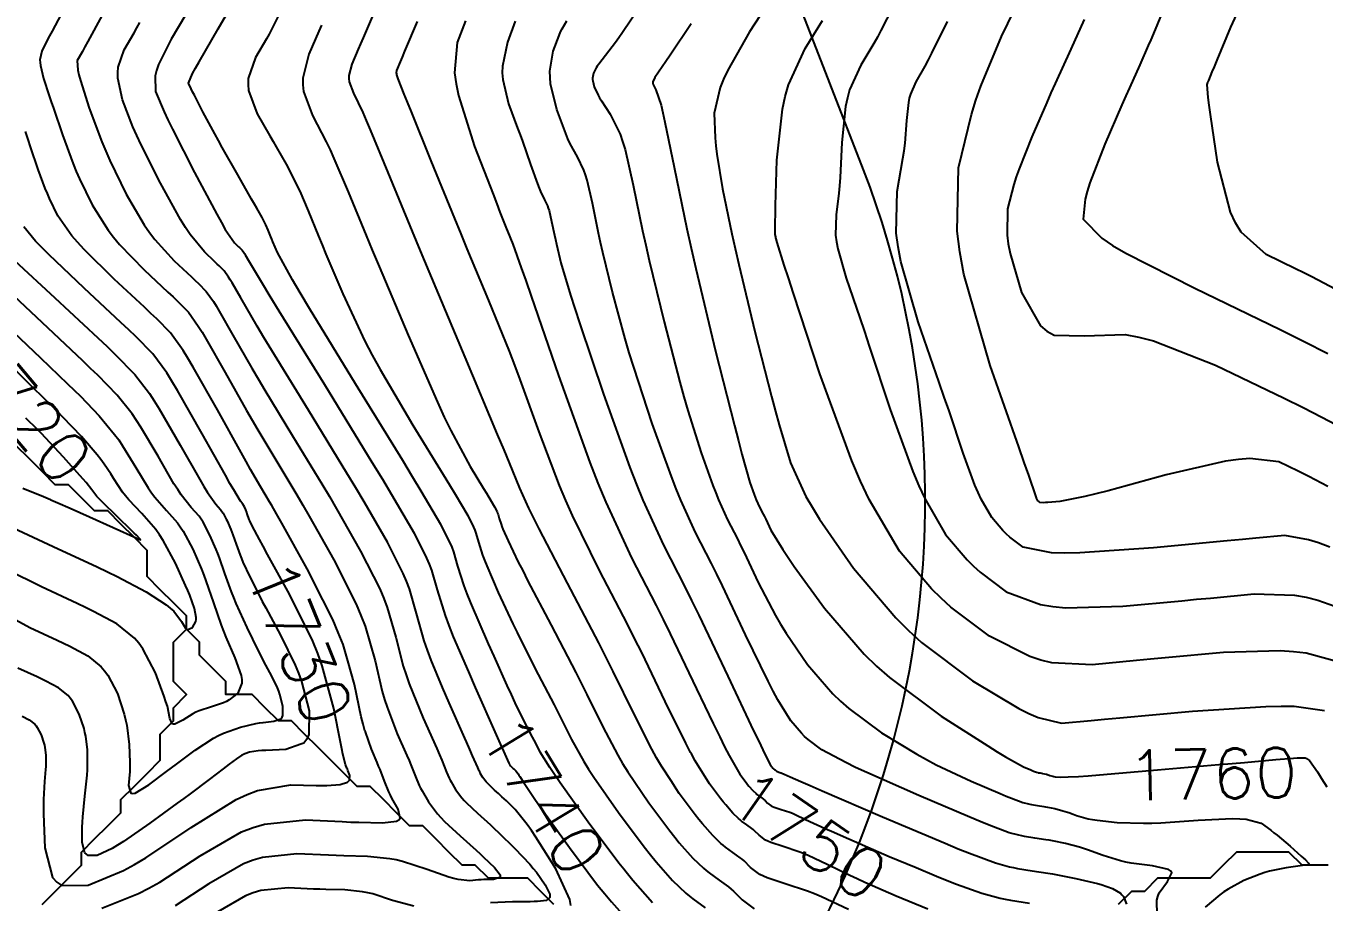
# Model space of a CAD drawing. Header units: metres. Extents: x 837117 to 838479, y 1189012 to 1191015.
# Drawn here: x 838082.7 to 838181.6, y 1190029.3 to 1190096.1 of the extents above; entities that cross this region are included whole.
import ezdxf

# ---------------------------------------------------------------- set-up
doc = ezdxf.new("R2010")
doc.units = ezdxf.units.M
doc.header["$LTSCALE"] = 0.3
for name, color, linetype in [('COTAS 10', 1, 'Continuous'), ('COTAS INT', 252, 'Continuous'), ('DRENAJE', 5, 'Continuous'), ('VIA2', 121, 'Continuous')]:
    doc.layers.add(name, color=color, linetype=linetype)
doc.styles.get("Standard").update_dxf_attribs({"font": 'simplex.shx'})

msp = doc.modelspace()

# ---------------------------------------------------------------- linework, layer by layer
at = {"layer": 'COTAS 10'}
for points in [[(838181.844, 1190060.997), (838180.394, 1190061.761), (838179.991, 1190061.966), (838179.587, 1190062.168), (838178.12, 1190062.877), (838175.911, 1190063.144), (838175.038, 1190063.069), (838174.052, 1190062.928), (838169.549, 1190061.88), (838165.115, 1190060.675), (838164.173, 1190060.436), (838163.354, 1190060.237), (838161.429, 1190059.863), (838160.516, 1190059.784), (838160.336, 1190059.773), (838160.188, 1190059.766), (838159.917, 1190059.779), (838159.855, 1190059.826), (838159.823, 1190059.856), (838159.772, 1190059.917), (838159.722, 1190060.002), (838159.707, 1190060.033), (838159.693, 1190060.067), (838159.639, 1190060.216), (838159.068, 1190061.853), (838158.728, 1190062.824), (838158.31, 1190064.021), (838156.14, 1190070.216), (838154.137, 1190077.189), (838153.824, 1190078.877), (838153.614, 1190080.458), (838153.727, 1190085.29), (838154.711, 1190089.344), (838155.051, 1190090.435), (838155.42, 1190091.512), (838156.996, 1190095.29), (838158.474, 1190098.337)], [(838094.852, 1190096.974), (838093.743, 1190095.077), (838092.79, 1190093.157), (838092.636, 1190092.708), (838092.531, 1190092.294), (838092.548, 1190091.095), (838093.206, 1190089.561), (838093.504, 1190088.936), (838093.852, 1190088.224), (838095.529, 1190084.93), (838097.214, 1190081.758), (838097.567, 1190081.124), (838097.871, 1190080.595), (838098.559, 1190079.566), (838098.872, 1190079.273), (838098.94, 1190079.209), (838098.999, 1190079.152), (838099.143, 1190079.006), (838099.272, 1190078.824), (838099.322, 1190078.744), (838099.378, 1190078.651), (838099.629, 1190078.209), (838100.693, 1190076.441), (838101.261, 1190075.513), (838101.947, 1190074.394), (838105.413, 1190068.768), (838109.042, 1190062.852), (838109.831, 1190061.55), (838110.526, 1190060.393), (838112.255, 1190057.431), (838113.205, 1190055.547), (838113.409, 1190055.071), (838113.587, 1190054.615), (838114.013, 1190053.132), (838114.611, 1190051.166), (838114.898, 1190050.406), (838115.236, 1190049.553), (838116.384, 1190046.88), (838116.894, 1190045.691), (838118.505, 1190042.085), (838118.814, 1190041.393), (838119.063, 1190040.834), (838119.467, 1190039.923), (838119.487, 1190039.876), (838119.494, 1190039.861), (838119.502, 1190039.847), (838119.535, 1190039.789), (838119.584, 1190039.724), (838119.601, 1190039.705), (838119.621, 1190039.685), (838119.704, 1190039.607), (838119.805, 1190039.515), (838119.836, 1190039.487), (838119.868, 1190039.456), (838119.992, 1190039.335), (838120.17, 1190039.109), (838120.235, 1190039.013), (838120.308, 1190038.903), (838120.632, 1190038.383), (838121.385, 1190037.26), (838121.73, 1190036.77), (838122.133, 1190036.201), (838124.079, 1190033.498), (838126.233, 1190030.633), (838126.768, 1190029.962), (838127.275, 1190029.344), (838128.881, 1190027.553)], [(838151.39, 1190028.785), (838148.97, 1190029.782), (838146.583, 1190030.831), (838145.997, 1190031.098), (838145.443, 1190031.354), (838143.71, 1190032.195), (838142.271, 1190032.876), (838141.902, 1190033.031), (838141.546, 1190033.172), (838140.364, 1190033.563), (838139.414, 1190033.874), (838139.204, 1190033.966), (838139.016, 1190034.06), (838138.529, 1190034.418), (838138.181, 1190034.767), (838138.081, 1190034.856), (838137.979, 1190034.94), (838137.598, 1190035.216), (838137.196, 1190035.507), (838137.081, 1190035.601), (838136.964, 1190035.702), (838136.528, 1190036.114), (838135.985, 1190036.73), (838135.8, 1190036.959), (838135.601, 1190037.214), (838134.757, 1190038.345), (838133.668, 1190040.094), (838133.373, 1190040.631), (838133.314, 1190040.738), (838132.937, 1190041.452), (838131.387, 1190044.609), (838129.585, 1190048.339), (838129.05, 1190049.414), (838128.499, 1190050.507), (838126.378, 1190054.609), (838124.318, 1190058.796), (838123.805, 1190059.943), (838123.318, 1190061.084), (838121.769, 1190065.161), (838120.341, 1190069.154), (838119.93, 1190070.242), (838119.513, 1190071.322), (838117.953, 1190075.161), (838116.303, 1190079.101), (838115.83, 1190080.244), (838115.349, 1190081.411), (838113.555, 1190085.816), (838112.049, 1190089.546), (838111.75, 1190090.287), (838111.502, 1190090.902), (838111.035, 1190092.071), (838110.938, 1190092.376), (838110.924, 1190092.446), (838110.916, 1190092.51), (838110.931, 1190092.691), (838111.203, 1190093.351), (838111.357, 1190093.718), (838111.544, 1190094.163), (838112.502, 1190096.436)], [(838133.353, 1190096.266), (838131.755, 1190093.857), (838131.429, 1190093.373), (838131.154, 1190092.967), (838130.581, 1190092.16), (838130.445, 1190091.839), (838130.445, 1190091.74), (838130.462, 1190091.636), (838130.66, 1190091.223), (838131.06, 1190090.05), (838131.204, 1190089.467), (838131.362, 1190088.772), (838132.054, 1190085.329), (838133.018, 1190080.641), (838133.347, 1190079.16), (838133.704, 1190077.601), (838135.217, 1190071.312), (838136.646, 1190065.638), (838136.949, 1190064.467), (838137.212, 1190063.47), (838137.826, 1190061.312), (838138.155, 1190060.399), (838138.238, 1190060.187), (838138.317, 1190059.992), (838138.573, 1190059.435), (838138.847, 1190058.896), (838138.937, 1190058.712), (838139.034, 1190058.513), (838139.435, 1190057.671), (838140.328, 1190056.189), (838140.734, 1190055.587), (838141.21, 1190054.903), (838143.502, 1190051.738), (838146.537, 1190048.22), (838147.48, 1190047.312), (838148.468, 1190046.434), (838152.409, 1190043.502), (838155.944, 1190041.24), (838156.676, 1190040.784), (838157.3, 1190040.402), (838158.665, 1190039.634), (838159.221, 1190039.398), (838159.337, 1190039.35), (838159.435, 1190039.31), (838159.651, 1190039.228), (838159.759, 1190039.199), (838159.79, 1190039.193), (838159.82, 1190039.187), (838159.933, 1190039.169), (838160.054, 1190039.151), (838160.089, 1190039.145), (838160.126, 1190039.138), (838160.268, 1190039.11), (838160.421, 1190039.07), (838160.465, 1190039.057), (838160.51, 1190039.042), (838160.68, 1190038.98), (838160.905, 1190038.917), (838160.985, 1190038.902), (838161.073, 1190038.888), (838161.456, 1190038.845), (838162.061, 1190038.873), (838162.86, 1190038.909), (838163.591, 1190038.961), (838164.471, 1190039.029), (838168.887, 1190039.4), (838173.544, 1190039.807), (838174.575, 1190039.898), (838175.494, 1190039.979), (838177.882, 1190040.191), (838179.236, 1190040.303), (838179.504, 1190040.32), (838179.724, 1190040.332), (838180.132, 1190040.324), (838180.245, 1190040.266), (838180.279, 1190040.246), (838180.315, 1190040.224), (838180.457, 1190040.132), (838181.057, 1190039.256), (838181.38, 1190038.74), (838181.773, 1190038.106)], [(838082.392, 1190043.508), (838082.936, 1190043.217), (838083.349, 1190042.884), (838083.45, 1190042.766), (838083.544, 1190042.636), (838083.835, 1190042.076), (838084.043, 1190041.453), (838084.086, 1190041.285), (838084.122, 1190041.118), (838084.196, 1190040.529), (838084.199, 1190039.87), (838084.189, 1190039.66), (838084.174, 1190039.437), (838084.084, 1190038.529), (838084.016, 1190037.15), (838084.016, 1190036.63), (838084.023, 1190036.049), (838084.114, 1190033.454), (838084.707, 1190031.202), (838085.031, 1190030.837), (838085.425, 1190030.585), (838087.422, 1190030.61), (838090.116, 1190031.745), (838090.948, 1190032.192), (838091.818, 1190032.697), (838095.274, 1190035.002), (838098.688, 1190037.136), (838099.531, 1190037.533), (838100.331, 1190037.846), (838102.852, 1190038.278), (838104.788, 1190038.208), (838105.22, 1190038.205), (838105.605, 1190038.21), (838106.62, 1190038.286), (838107.168, 1190038.467), (838107.259, 1190038.538), (838107.325, 1190038.618), (838107.343, 1190038.983), (838107.202, 1190039.367), (838107.166, 1190039.459), (838107.132, 1190039.545), (838107.023, 1190039.806), (838106.827, 1190040.598), (838106.738, 1190041.019), (838106.634, 1190041.528), (838106.135, 1190044.094), (838105.255, 1190047.337), (838104.911, 1190048.272), (838104.524, 1190049.223), (838102.764, 1190052.792), (838101.083, 1190055.826), (838100.746, 1190056.441), (838100.464, 1190056.957), (838099.907, 1190058.003), (838099.734, 1190058.38), (838099.694, 1190058.474), (838099.658, 1190058.563), (838099.556, 1190058.846), (838099.472, 1190059.092), (838099.462, 1190059.122), (838099.448, 1190059.157), (838099.422, 1190059.222), (838099.324, 1190059.447), (838099.217, 1190059.646), (838099.186, 1190059.694), (838099.154, 1190059.74), (838099.032, 1190059.879), (838098.508, 1190060.74), (838098.223, 1190061.24), (838097.877, 1190061.854), (838096.119, 1190065.016), (838094.23, 1190068.326), (838093.8, 1190069.033), (838093.411, 1190069.649), (838092.344, 1190071.118), (838091.055, 1190072.418), (838090.526, 1190072.928), (838089.923, 1190073.503), (838087.123, 1190076.119), (838084.416, 1190078.686), (838083.872, 1190079.229), (838083.417, 1190079.7), (838082.512, 1190080.798)], [(838082.457, 1190060.877), (838084.02, 1190060.229), (838084.549, 1190060.002), (838084.591, 1190059.984), (838085.12, 1190059.754), (838086.048, 1190059.343), (838087.531, 1190058.685), (838091.126, 1190057.071), (838091.242, 1190057.018), (838091.269, 1190057.005), (838091.293, 1190056.994), (838091.361, 1190056.958), (838091.398, 1190056.944), (838091.403, 1190056.947), (838091.405, 1190056.951), (838091.395, 1190056.99), (838091.108, 1190057.287), (838090.937, 1190057.455), (838090.726, 1190057.659), (838089.631, 1190058.707), (838088.509, 1190059.803), (838088.28, 1190060.037), (838088.088, 1190060.242), (838087.69, 1190060.735), (838087.26, 1190061.3), (838087.048, 1190061.55), (838086.795, 1190061.841), (838085.545, 1190063.23), (838084.181, 1190064.695), (838083.858, 1190065.034), (838083.557, 1190065.343), (838082.665, 1190066.217)]]:
    msp.add_lwpolyline(points, dxfattribs=at)
at = {"layer": 'COTAS INT'}
for points in [[(838182.897, 1190075.773), (838180.638, 1190076.964), (838180.016, 1190077.281), (838179.395, 1190077.592), (838177.166, 1190078.67), (838175.246, 1190080.384), (838174.82, 1190081.097), (838174.439, 1190081.913), (838173.447, 1190085.718), (838172.904, 1190089.35), (838172.806, 1190090.058), (838172.731, 1190090.635), (838172.651, 1190091.642), (838172.713, 1190091.785), (838172.727, 1190091.817), (838172.74, 1190091.847), (838172.777, 1190091.93), (838173.054, 1190092.593), (838173.217, 1190092.989), (838173.419, 1190093.477), (838174.464, 1190096.005), (838175.801, 1190098.948)], [(838130.411, 1190029.265), (838128.91, 1190030.968), (838128.4, 1190031.601), (838128.217, 1190031.836), (838127.849, 1190032.305), (838125.518, 1190035.428), (838123.374, 1190038.422), (838122.942, 1190039.044), (838122.579, 1190039.576), (838121.848, 1190040.748), (838121.512, 1190041.437), (838121.397, 1190041.664), (838121.273, 1190041.907), (838120.748, 1190042.916), (838119.957, 1190044.525), (838119.666, 1190045.147), (838119.343, 1190045.845), (838118.339, 1190048.065), (838117.915, 1190049), (838116.565, 1190052.133), (838116.291, 1190052.817), (838116.061, 1190053.421), (838115.588, 1190054.939), (838115.274, 1190056.032), (838115.143, 1190056.368), (838114.993, 1190056.719), (838114.293, 1190058.107), (838112.794, 1190060.654), (838112.141, 1190061.735), (838111.384, 1190062.979), (838107.788, 1190068.833), (838104.277, 1190074.575), (838103.574, 1190075.749), (838102.988, 1190076.743), (838101.841, 1190078.833), (838101.496, 1190079.651), (838101.416, 1190079.843), (838101.342, 1190080.021), (838101.128, 1190080.54), (838100.955, 1190080.945), (838100.906, 1190081.05), (838100.856, 1190081.152), (838100.674, 1190081.499), (838100.277, 1190082.196), (838100.091, 1190082.519), (838099.874, 1190082.899), (838098.816, 1190084.742), (838097.637, 1190086.823), (838097.343, 1190087.353), (838097.063, 1190087.863), (838096.168, 1190089.539), (838095.512, 1190090.815), (838095.381, 1190091.073), (838095.274, 1190091.29), (838095.07, 1190091.727), (838095.38, 1190092.467), (838095.595, 1190092.874), (838095.867, 1190093.369), (838097.317, 1190095.885), (838098.785, 1190098.383)], [(838139.467, 1190098.232), (838137.803, 1190095.633), (838136.139, 1190092.734), (838135.817, 1190092.04), (838135.555, 1190091.393), (838135.11, 1190089.447), (838135.174, 1190087.565), (838135.233, 1190086.958), (838135.309, 1190086.314), (838135.735, 1190083.677), (838136.445, 1190080.259), (838136.701, 1190079.123), (838136.983, 1190077.904), (838138.214, 1190072.814), (838139.481, 1190067.856), (838139.785, 1190066.72), (838140.069, 1190065.688), (838140.926, 1190062.814), (838142.101, 1190060.242), (838142.586, 1190059.4), (838143.139, 1190058.501), (838145.711, 1190054.785), (838148.941, 1190050.983), (838149.909, 1190050.029), (838150.909, 1190049.119), (838154.785, 1190046.191), (838158.308, 1190044.086), (838159.085, 1190043.694), (838159.776, 1190043.385), (838161.556, 1190042.961), (838163.83, 1190043.173), (838164.833, 1190043.265), (838165.999, 1190043.371), (838171.556, 1190043.875), (838177.119, 1190044.245), (838178.289, 1190044.267), (838179.297, 1190044.255), (838181.599, 1190043.919)], [(838085.604, 1190097.431), (838084.67, 1190095.708), (838084.47, 1190095.332), (838084.296, 1190095.001), (838083.881, 1190094.172), (838083.752, 1190093.523), (838083.758, 1190093.304), (838083.782, 1190093.069), (838084.02, 1190092.081), (838084.458, 1190090.756), (838084.608, 1190090.308), (838084.771, 1190089.826), (838085.461, 1190087.791), (838086.277, 1190085.595), (838086.518, 1190085.011), (838086.767, 1190084.437), (838087.719, 1190082.451), (838088.935, 1190080.523), (838089.35, 1190079.987), (838089.798, 1190079.449), (838091.697, 1190077.498), (838093.503, 1190075.811), (838093.892, 1190075.44), (838094.233, 1190075.112), (838095.064, 1190074.273), (838095.807, 1190073.225), (838096.094, 1190072.764), (838096.414, 1190072.229), (838097.862, 1190069.679), (838099.483, 1190066.795), (838099.914, 1190066.049), (838100.336, 1190065.326), (838101.792, 1190062.903), (838103.313, 1190060.37), (838103.776, 1190059.576), (838104.256, 1190058.743), (838106.141, 1190055.402), (838107.841, 1190052.032), (838108.205, 1190051.18), (838108.523, 1190050.364), (838109.286, 1190047.709), (838109.825, 1190045.383), (838110.002, 1190044.774), (838110.191, 1190044.18), (838110.972, 1190042.16), (838111.707, 1190040.49), (838111.867, 1190040.117), (838112.007, 1190039.783), (838112.358, 1190038.898), (838112.646, 1190038.218), (838112.748, 1190038.014), (838112.859, 1190037.802), (838113.338, 1190036.979), (838114.038, 1190036.049), (838114.288, 1190035.77), (838114.562, 1190035.483), (838115.755, 1190034.368), (838116.979, 1190033.285), (838117.274, 1190033.017), (838117.549, 1190032.764), (838118.381, 1190031.967), (838118.797, 1190031.399), (838118.81, 1190031.29), (838118.779, 1190031.202), (838118.297, 1190031.061), (838117.553, 1190031.043), (838117.355, 1190031.032), (838117.162, 1190031.02), (838116.499, 1190030.956), (838115.611, 1190031.04), (838115.276, 1190031.121), (838114.903, 1190031.226), (838113.237, 1190031.814), (838111.378, 1190032.422), (838110.883, 1190032.54), (838110.397, 1190032.636), (838108.713, 1190032.803), (838106.895, 1190032.849), (838106.325, 1190032.87), (838105.725, 1190032.894), (838103.317, 1190033.007), (838100.71, 1190032.741), (838099.984, 1190032.525), (838099.257, 1190032.247), (838096.62, 1190030.731), (838094.053, 1190029.053)], [(838088.496, 1190096.906), (838087.397, 1190094.903), (838087.174, 1190094.497), (838086.985, 1190094.155), (838086.594, 1190093.459), (838086.635, 1190092.734), (838086.718, 1190092.375), (838086.832, 1190091.947), (838087.504, 1190089.83), (838088.468, 1190087.264), (838088.767, 1190086.554), (838089.079, 1190085.843), (838090.323, 1190083.277), (838091.695, 1190080.935), (838092.089, 1190080.366), (838092.489, 1190079.831), (838093.985, 1190078.187), (838095.293, 1190076.965), (838095.575, 1190076.696), (838095.822, 1190076.458), (838096.424, 1190075.851), (838096.962, 1190075.091), (838097.17, 1190074.757), (838097.402, 1190074.37), (838098.451, 1190072.522), (838099.887, 1190070.01), (838100.363, 1190069.203), (838100.873, 1190068.348), (838102.999, 1190064.858), (838105.223, 1190061.197), (838105.794, 1190060.234), (838106.346, 1190059.293), (838108.179, 1190056.078), (838109.629, 1190053.204), (838109.94, 1190052.477), (838110.211, 1190051.781), (838110.862, 1190049.517), (838111.421, 1190047.311), (838111.634, 1190046.652), (838111.873, 1190045.971), (838112.946, 1190043.337), (838113.973, 1190041.022), (838114.182, 1190040.543), (838114.359, 1190040.133), (838114.728, 1190039.239), (838114.926, 1190038.771), (838114.997, 1190038.63), (838115.073, 1190038.484), (838115.404, 1190037.915), (838115.887, 1190037.274), (838116.059, 1190037.082), (838116.248, 1190036.883), (838117.071, 1190036.114), (838118.075, 1190035.208), (838118.378, 1190034.924), (838118.692, 1190034.625), (838119.918, 1190033.423), (838121.064, 1190032.209), (838121.328, 1190031.903), (838121.569, 1190031.609), (838122.245, 1190030.654), (838122.577, 1190029.939), (838122.601, 1190029.796), (838122.596, 1190029.677), (838122.33, 1190029.446), (838121.655, 1190029.384), (838121.391, 1190029.372), (838121.093, 1190029.361), (838119.739, 1190029.34), (838118.079, 1190029.285)], [(838101.939, 1190096.93), (838101.392, 1190095.822), (838101.207, 1190095.478), (838101.007, 1190095.118), (838100.166, 1190093.683), (838099.616, 1190092.091), (838099.601, 1190091.631), (838099.645, 1190091.164), (838100.296, 1190089.409), (838101.265, 1190087.718), (838101.509, 1190087.291), (838101.742, 1190086.881), (838102.496, 1190085.551), (838103.17, 1190084.267), (838103.353, 1190083.888), (838103.535, 1190083.497), (838104.178, 1190082), (838104.968, 1190080.078), (838105.241, 1190079.42), (838105.539, 1190078.707), (838106.815, 1190075.678), (838108.504, 1190072.086), (838109.063, 1190071.017), (838109.661, 1190069.917), (838112.149, 1190065.678), (838114.461, 1190061.915), (838114.948, 1190061.115), (838115.368, 1190060.42), (838116.331, 1190058.783), (838116.782, 1190057.891), (838116.878, 1190057.665), (838116.962, 1190057.449), (838117.164, 1190056.747), (838117.468, 1190055.771), (838117.616, 1190055.382), (838117.792, 1190054.943), (838118.66, 1190052.929), (838119.767, 1190050.541), (838120.093, 1190049.867), (838120.429, 1190049.186), (838121.713, 1190046.678), (838122.916, 1190044.368), (838123.2, 1190043.811), (838123.462, 1190043.291), (838124.233, 1190041.713), (838125.168, 1190040.045), (838125.535, 1190039.468), (838125.948, 1190038.84), (838127.828, 1190036.157), (838129.787, 1190033.532), (838130.25, 1190032.941), (838130.679, 1190032.409), (838131.94, 1190030.977), (838132.952, 1190030.021), (838133.223, 1190029.788), (838133.491, 1190029.569), (838134.424, 1190028.894)], [(838145.345, 1190028.757), (838143.272, 1190029.737), (838142.74, 1190029.961), (838142.227, 1190030.164), (838140.524, 1190030.727), (838139.156, 1190031.176), (838138.853, 1190031.308), (838138.583, 1190031.443), (838137.881, 1190031.959), (838137.38, 1190032.462), (838137.235, 1190032.59), (838137.089, 1190032.712), (838136.54, 1190033.109), (838135.961, 1190033.528), (838135.795, 1190033.663), (838135.627, 1190033.808), (838134.999, 1190034.402), (838134.216, 1190035.29), (838133.95, 1190035.62), (838133.663, 1190035.987), (838132.447, 1190037.616), (838132.221, 1190037.962), (838131.879, 1190038.483), (838131.094, 1190039.676), (838130.721, 1190040.315), (838130.347, 1190040.983), (838129.002, 1190043.644), (838127.409, 1190046.913), (838126.879, 1190047.966), (838126.311, 1190049.082), (838123.939, 1190053.644), (838121.784, 1190057.779), (838121.353, 1190058.626), (838120.994, 1190059.344), (838120.295, 1190060.86), (838119.516, 1190062.803), (838119.107, 1190063.79), (838118.614, 1190064.972), (838116.133, 1190070.86), (838113.392, 1190077.371), (838112.735, 1190078.945), (838112.123, 1190080.42), (838110.278, 1190084.919), (838108.928, 1190088.19), (838108.628, 1190088.89), (838108.36, 1190089.501), (838107.656, 1190090.963), (838107.334, 1190091.84), (838107.306, 1190092.083), (838107.305, 1190092.324), (838107.522, 1190093.193), (838108.022, 1190094.327), (838108.198, 1190094.735), (838108.391, 1190095.185), (838109.226, 1190097.15)], [(838129.337, 1190097.389), (838128.133, 1190095.601), (838127.85, 1190095.196), (838127.589, 1190094.831), (838126.831, 1190093.84), (838126.315, 1190093.185), (838126.207, 1190093.032), (838126.114, 1190092.891), (838125.904, 1190092.484), (838125.847, 1190092.126), (838125.85, 1190092.015), (838125.861, 1190091.9), (838125.973, 1190091.444), (838126.26, 1190090.829), (838126.383, 1190090.613), (838126.524, 1190090.378), (838127.191, 1190089.365), (838127.94, 1190087.841), (838128.133, 1190087.284), (838128.32, 1190086.668), (838128.944, 1190083.954), (838129.658, 1190080.475), (838129.903, 1190079.377), (838130.167, 1190078.22), (838131.29, 1190073.554), (838132.486, 1190068.949), (838132.796, 1190067.831), (838133.098, 1190066.78), (838134.11, 1190063.554), (838135.001, 1190061.081), (838135.225, 1190060.506), (838135.44, 1190059.979), (838136.134, 1190058.47), (838136.876, 1190057.008), (838137.121, 1190056.51), (838137.383, 1190055.971), (838138.47, 1190053.689), (838139.774, 1190051.181), (838140.172, 1190050.5), (838140.587, 1190049.826), (838142.219, 1190047.438), (838144.142, 1190045.209), (838144.74, 1190044.634), (838145.366, 1190044.077), (838147.864, 1190042.219), (838150.541, 1190040.598), (838151.28, 1190040.191), (838152.019, 1190039.801), (838154.679, 1190038.543), (838156.898, 1190037.601), (838157.357, 1190037.41), (838157.75, 1190037.25), (838158.61, 1190036.924), (838159.04, 1190036.81), (838159.161, 1190036.783), (838159.283, 1190036.758), (838159.732, 1190036.687), (838160.214, 1190036.616), (838160.357, 1190036.592), (838160.503, 1190036.565), (838161.066, 1190036.452), (838161.677, 1190036.296), (838161.853, 1190036.242), (838162.033, 1190036.184), (838162.115, 1190036.154), (838162.452, 1190036.031), (838162.708, 1190035.936), (838163.606, 1190035.685), (838163.926, 1190035.625), (838164.277, 1190035.569), (838165.804, 1190035.399), (838167.8, 1190035.336), (838168.447, 1190035.348), (838169.136, 1190035.372), (838171.966, 1190035.561), (838174.589, 1190035.692), (838175.146, 1190035.678), (838175.631, 1190035.644), (838176.774, 1190035.34), (838177.516, 1190034.802), (838177.749, 1190034.62), (838177.993, 1190034.423), (838178.974, 1190033.59), (838179.833, 1190032.828), (838180.001, 1190032.675), (838180.139, 1190032.547), (838180.384, 1190032.296), (838180.414, 1190032.225), (838180.415, 1190032.211), (838180.414, 1190032.199), (838180.387, 1190032.177), (838180.098, 1190032.136), (838179.932, 1190032.113), (838178.684, 1190031.936), (838177.407, 1190031.678), (838177.057, 1190031.58), (838176.709, 1190031.47), (838175.465, 1190030.976), (838174.262, 1190030.318), (838173.941, 1190030.105), (838173.624, 1190029.879), (838172.52, 1190028.949)], [(838148.746, 1190097.576), (838147.813, 1190095.736), (838147.547, 1190095.247), (838147.277, 1190094.767), (838146.272, 1190093.106), (838145.426, 1190091.229), (838145.256, 1190090.612), (838145.114, 1190089.953), (838144.836, 1190087.221), (838144.709, 1190084.544), (838144.662, 1190083.92), (838144.612, 1190083.345), (838144.389, 1190081.691), (838144.353, 1190080.146), (838144.42, 1190079.641), (838144.52, 1190079.101), (838145.161, 1190076.872), (838146.198, 1190073.848), (838146.548, 1190072.808), (838146.926, 1190071.68), (838148.519, 1190066.872), (838150.244, 1190062.138), (838150.706, 1190061.056), (838151.16, 1190060.073), (838152.741, 1190057.351), (838154.382, 1190055.419), (838154.874, 1190054.935), (838155.382, 1190054.472), (838157.351, 1190052.985), (838159.975, 1190051.996), (838160.896, 1190051.848), (838161.901, 1190051.754), (838166.234, 1190051.868), (838170.738, 1190052.298), (838171.851, 1190052.403), (838172.906, 1190052.502), (838176.234, 1190052.808), (838179.301, 1190052.71), (838180.192, 1190052.554), (838181.101, 1190052.341), (838184.534, 1190051.109)], [(838169.371, 1190097.412), (838168.578, 1190095.521), (838168.374, 1190095.046), (838168.177, 1190094.592), (838167.521, 1190093.125), (838166.743, 1190091.389), (838166.469, 1190090.765), (838166.169, 1190090.079), (838164.875, 1190087.083), (838163.732, 1190084.137), (838163.529, 1190083.483), (838163.374, 1190082.898), (838163.221, 1190081.37), (838164.625, 1190079.911), (838165.451, 1190079.371), (838166.467, 1190078.771), (838171.717, 1190076.113), (838178.232, 1190072.962), (838180.046, 1190072.052), (838181.865, 1190071.126)], [(838124.199, 1190029.068), (838124.149, 1190029.37), (838124.121, 1190029.532), (838123.042, 1190031.855), (838121.532, 1190034.27), (838121.183, 1190034.792), (838120.863, 1190035.251), (838119.955, 1190036.379), (838119.28, 1190037.041), (838119.107, 1190037.205), (838118.94, 1190037.362), (838118.678, 1190037.599), (838118.387, 1190037.861), (838117.934, 1190038.284), (838117.83, 1190038.393), (838117.735, 1190038.499), (838117.47, 1190038.852), (838117.287, 1190039.165), (838117.245, 1190039.246), (838117.207, 1190039.323), (838117.097, 1190039.581), (838116.711, 1190040.484), (838116.498, 1190040.968), (838116.239, 1190041.553), (838116.124, 1190041.812), (838114.92, 1190044.514), (838114.425, 1190045.693), (838113.554, 1190047.762), (838113.266, 1190048.529), (838113.016, 1190049.239), (838112.437, 1190051.324), (838111.899, 1190053.198), (838111.674, 1190053.774), (838111.417, 1190054.376), (838110.217, 1190056.755), (838108.436, 1190059.843), (838107.812, 1190060.892), (838107.132, 1190062.025), (838104.206, 1190066.813), (838101.41, 1190071.371), (838100.812, 1190072.358), (838100.29, 1190073.226), (838099.04, 1190075.366), (838098.39, 1190076.51), (838098.246, 1190076.751), (838098.117, 1190076.958), (838097.783, 1190077.429), (838097.41, 1190077.805), (838097.257, 1190077.953), (838097.083, 1190078.119), (838096.272, 1190078.876), (838095.18, 1190080.213), (838094.828, 1190080.745), (838094.454, 1190081.347), (838092.926, 1190084.103), (838091.466, 1190087.034), (838091.135, 1190087.745), (838090.837, 1190088.413), (838090.026, 1190090.462), (838089.681, 1190092.12), (838089.677, 1190092.541), (838089.712, 1190092.946), (838090.169, 1190094.268), (838090.918, 1190095.565), (838091.139, 1190095.953), (838091.364, 1190096.354)], [(838105.206, 1190096.144), (838105.004, 1190095.685), (838104.224, 1190093.94), (838103.769, 1190092.121), (838103.771, 1190091.615), (838103.829, 1190091.109), (838104.504, 1190089.272), (838105.553, 1190087.26), (838105.848, 1190086.642), (838106.144, 1190085.999), (838107.228, 1190083.46), (838108.593, 1190080.134), (838109.067, 1190078.996), (838109.583, 1190077.763), (838111.789, 1190072.524), (838114.021, 1190067.428), (838114.551, 1190066.285), (838115.044, 1190065.259), (838116.511, 1190062.524), (838117.538, 1190060.851), (838117.754, 1190060.496), (838117.941, 1190060.187), (838118.37, 1190059.459), (838118.57, 1190059.063), (838118.612, 1190058.962), (838118.65, 1190058.866), (838118.74, 1190058.554), (838118.875, 1190058.12), (838118.94, 1190057.948), (838119.019, 1190057.752), (838119.404, 1190056.857), (838120.19, 1190055.238), (838120.521, 1190054.587), (838120.9, 1190053.847), (838122.679, 1190050.441), (838124.559, 1190046.828), (838125.003, 1190045.958), (838125.413, 1190045.145), (838126.618, 1190042.679), (838127.758, 1190040.514), (838128.128, 1190039.891), (838128.521, 1190039.258), (838130.137, 1190036.886), (838131.725, 1190034.759), (838132.1, 1190034.28), (838132.447, 1190033.849), (838133.47, 1190032.689), (838134.289, 1190031.914), (838134.509, 1190031.726), (838134.726, 1190031.548), (838135.482, 1190031.001), (838136.199, 1190030.483), (838136.39, 1190030.323), (838136.578, 1190030.157), (838137.234, 1190029.5), (838138.15, 1190028.826)], [(838116.155, 1190096.495), (838115.535, 1190094.823), (838115.339, 1190092.511), (838115.448, 1190091.691), (838115.627, 1190090.794), (838116.86, 1190086.905), (838118.262, 1190083.271), (838118.547, 1190082.534), (838118.788, 1190081.914), (838119.284, 1190080.646), (838119.483, 1190080.157), (838119.537, 1190080.027), (838119.589, 1190079.9), (838119.773, 1190079.462), (838120.413, 1190077.673), (838120.754, 1190076.694), (838121.165, 1190075.504), (838123.242, 1190069.462), (838125.642, 1190062.824), (838126.257, 1190061.259), (838126.851, 1190059.813), (838128.817, 1190055.574), (838130.688, 1190051.932), (838131.221, 1190050.861), (838131.762, 1190049.764), (838133.772, 1190045.574), (838135.035, 1190042.947), (838135.527, 1190041.922), (838135.907, 1190041.162), (838136.241, 1190040.512), (838137.067, 1190039.074), (838137.539, 1190038.441), (838137.65, 1190038.299), (838137.754, 1190038.171), (838138.058, 1190037.826), (838138.302, 1190037.595), (838138.367, 1190037.539), (838138.431, 1190037.486), (838138.656, 1190037.324), (838138.869, 1190037.169), (838138.926, 1190037.122), (838138.982, 1190037.073), (838139.177, 1190036.877), (838139.45, 1190036.677), (838139.555, 1190036.624), (838139.672, 1190036.573), (838140.204, 1190036.398), (838140.865, 1190036.18), (838141.064, 1190036.101), (838141.271, 1190036.014), (838142.076, 1190035.633), (838143.571, 1190034.937), (838144.212, 1190034.651), (838144.953, 1190034.325), (838148.448, 1190032.81), (838150.482, 1190031.956), (838152.045, 1190031.299), (838152.85, 1190030.975), (838153.572, 1190030.692), (838155.488, 1190030.01), (838156.883, 1190029.64), (838157.276, 1190029.554), (838157.673, 1190029.474), (838159.131, 1190029.243)], [(838119.955, 1190096.457), (838119.375, 1190094.851), (838118.983, 1190093.023), (838118.97, 1190092.514), (838118.998, 1190092.003), (838119.445, 1190090.151), (838120.138, 1190088.311), (838120.321, 1190087.809), (838120.501, 1190087.31), (838121.121, 1190085.535), (838121.647, 1190084.055), (838121.768, 1190083.743), (838121.879, 1190083.473), (838122.189, 1190082.85), (838122.417, 1190082.386), (838122.475, 1190082.217), (838122.532, 1190082.029), (838122.722, 1190081.203), (838122.939, 1190080.145), (838123.014, 1190079.81), (838123.094, 1190079.458), (838123.436, 1190078.038), (838124.166, 1190075.57), (838124.49, 1190074.557), (838124.869, 1190073.402), (838126.678, 1190068.038), (838128.693, 1190062.445), (838129.2, 1190061.144), (838129.685, 1190059.952), (838131.256, 1190056.54), (838132.876, 1190053.357), (838133.393, 1190052.309), (838133.939, 1190051.189), (838136.156, 1190046.54), (838138.116, 1190042.391), (838138.5, 1190041.586), (838138.815, 1190040.93), (838139.282, 1190039.993), (838139.376, 1190039.803), (838139.477, 1190039.669), (838139.5, 1190039.638), (838139.522, 1190039.611), (838139.587, 1190039.538), (838139.639, 1190039.489), (838139.653, 1190039.477), (838139.667, 1190039.466), (838139.714, 1190039.431), (838139.76, 1190039.398), (838139.784, 1190039.378), (838139.825, 1190039.336), (838139.883, 1190039.293), (838139.905, 1190039.282), (838139.93, 1190039.271), (838140.043, 1190039.234), (838140.184, 1190039.188), (838140.226, 1190039.171), (838140.27, 1190039.153), (838140.441, 1190039.072), (838140.886, 1190038.877), (838141.699, 1190038.52), (838142.428, 1190038.204), (838143.322, 1190037.819), (838147.925, 1190035.838), (838152.7, 1190033.813), (838153.702, 1190033.399), (838154.566, 1190033.049), (838156.529, 1190032.315), (838157.602, 1190032.03), (838157.905, 1190031.963), (838158.21, 1190031.902), (838159.332, 1190031.724), (838160.535, 1190031.547), (838160.891, 1190031.486), (838161.257, 1190031.419), (838162.664, 1190031.137), (838163.987, 1190030.826), (838164.301, 1190030.743), (838164.592, 1190030.66), (838165.452, 1190030.371), (838166.048, 1190030.015), (838166.172, 1190029.89), (838166.278, 1190029.755), (838166.513, 1190029.173)], [(838168.844, 1190028.343), (838168.83, 1190029.471), (838168.899, 1190029.754), (838169, 1190030.025), (838169.628, 1190030.898), (838169.961, 1190031.562), (838169.876, 1190031.701), (838169.715, 1190031.82), (838168.492, 1190032.09), (838166.868, 1190032.3), (838166.453, 1190032.382), (838166.053, 1190032.474), (838164.736, 1190032.892), (838163.555, 1190033.325), (838163.241, 1190033.427), (838162.933, 1190033.521), (838161.865, 1190033.794), (838160.88, 1190033.992), (838160.624, 1190034.039), (838160.374, 1190034.081), (838159.532, 1190034.206), (838158.747, 1190034.33), (838158.533, 1190034.373), (838158.321, 1190034.42), (838157.569, 1190034.619), (838156.065, 1190035.189), (838155.378, 1190035.47), (838154.574, 1190035.804), (838150.694, 1190037.452), (838146.737, 1190039.2), (838145.885, 1190039.597), (838145.138, 1190039.956), (838143.318, 1190040.936), (838142.264, 1190041.72), (838142, 1190041.955), (838141.748, 1190042.198), (838140.936, 1190043.139), (838139.964, 1190044.749), (838139.61, 1190045.413), (838139.22, 1190046.173), (838137.505, 1190049.707), (838135.732, 1190053.429), (838135.305, 1190054.308), (838134.906, 1190055.12), (838133.695, 1190057.505), (838132.562, 1190059.965), (838132.212, 1190060.825), (838131.847, 1190061.763), (838130.394, 1190065.796), (838128.983, 1190070.091), (838128.643, 1190071.194), (838128.326, 1190072.259), (838127.363, 1190075.796), (838126.631, 1190078.839), (838126.458, 1190079.594), (838126.299, 1190080.31), (838125.833, 1190082.579), (838125.426, 1190084.348), (838125.304, 1190084.75), (838125.178, 1190085.114), (838124.69, 1190086.108), (838124.138, 1190087.114), (838123.971, 1190087.486), (838123.799, 1190087.898), (838123.129, 1190089.72), (838122.653, 1190091.671), (838122.603, 1190092.164), (838122.589, 1190092.636), (838122.835, 1190094.169), (838123.288, 1190095.375), (838123.405, 1190095.642), (838123.518, 1190095.879), (838123.893, 1190096.489)], [(838183.067, 1190047.514), (838180.199, 1190048.298), (838179.24, 1190048.411), (838178.21, 1190048.478), (838173.895, 1190048.342), (838169.452, 1190047.936), (838168.342, 1190047.834), (838167.284, 1190047.735), (838163.895, 1190047.415), (838160.839, 1190047.57), (838159.991, 1190047.771), (838159.142, 1190048.041), (838156.068, 1190049.588), (838153.145, 1190051.796), (838152.392, 1190052.482), (838151.662, 1190053.201), (838149.226, 1190056.068), (838146.91, 1190060.015), (838146.255, 1190061.415), (838145.594, 1190062.948), (838143.158, 1190069.593), (838141.154, 1190075.698), (838140.764, 1190076.89), (838140.447, 1190077.866), (838139.899, 1190079.593), (838139.829, 1190079.881), (838139.813, 1190079.95), (838139.799, 1190080.015), (838139.759, 1190080.208), (838139.761, 1190081.174), (838139.773, 1190081.725), (838139.79, 1190082.399), (838139.893, 1190085.858), (838140.305, 1190089.756), (838140.516, 1190090.707), (838140.77, 1190091.602), (838142.037, 1190094.37), (838143.372, 1190096.499)], [(838182.003, 1190056.385), (838181.144, 1190056.697), (838180.392, 1190056.942), (838178.573, 1190057.275), (838176.36, 1190057.068), (838175.36, 1190056.972), (838174.191, 1190056.861), (838168.573, 1190056.322), (838162.964, 1190055.938), (838161.802, 1190055.924), (838160.809, 1190055.951), (838158.634, 1190056.382), (838157.618, 1190057.149), (838157.356, 1190057.388), (838157.103, 1190057.637), (838156.257, 1190058.634), (838155.441, 1190060.038), (838155.207, 1190060.544), (838154.969, 1190061.102), (838154.079, 1190063.544), (838152.997, 1190066.766), (838152.638, 1190067.816), (838152.254, 1190068.935), (838150.651, 1190073.544), (838149.329, 1190078.145), (838149.122, 1190079.259), (838148.983, 1190080.302), (838149.058, 1190083.491), (838149.488, 1190085.983), (838149.575, 1190086.589), (838149.647, 1190087.157), (838149.788, 1190088.901), (838149.927, 1190090.266), (838149.998, 1190090.596), (838150.083, 1190090.904), (838150.506, 1190091.843), (838151.181, 1190093.035), (838151.425, 1190093.502), (838151.694, 1190094.03), (838152.871, 1190096.433)], [(838163.3, 1190096.59), (838162.265, 1190094.32), (838161.084, 1190091.717), (838160.761, 1190090.994), (838160.441, 1190090.271), (838159.301, 1190087.652), (838158.331, 1190085.212), (838158.118, 1190084.601), (838157.93, 1190084.019), (838157.45, 1190082.151), (838157.417, 1190080.148), (838157.511, 1190079.481), (838157.649, 1190078.764), (838158.519, 1190075.772), (838159.958, 1190073.251), (838160.455, 1190072.832), (838160.995, 1190072.535), (838163.301, 1190072.47), (838166.408, 1190072.572), (838167.452, 1190072.38), (838168.576, 1190072.092), (838173.301, 1190070.254), (838178.528, 1190067.729), (838179.968, 1190067.007), (838181.406, 1190066.276), (838186.572, 1190063.555)], [(838088.473, 1190028.871), (838091.249, 1190029.988), (838092.052, 1190030.399), (838092.87, 1190030.855), (838095.947, 1190032.867), (838099.11, 1190034.684), (838099.981, 1190035.017), (838100.851, 1190035.276), (838103.978, 1190035.596), (838106.771, 1190035.461), (838107.431, 1190035.433), (838108.041, 1190035.41), (838109.835, 1190035.36), (838110.916, 1190035.508), (838111.076, 1190035.609), (838111.177, 1190035.737), (838111.041, 1190036.414), (838110.559, 1190037.259), (838110.441, 1190037.491), (838110.33, 1190037.723), (838109.988, 1190038.556), (838109.656, 1190039.433), (838109.551, 1190039.692), (838109.441, 1190039.959), (838108.997, 1190040.983), (838108.539, 1190042.305), (838108.509, 1190042.389), (838108.37, 1190042.897), (838108.23, 1190043.456), (838107.711, 1190045.902), (838107.193, 1190047.708), (838106.836, 1190048.947), (838106.471, 1190049.883), (838106.053, 1190050.86), (838105.291, 1190052.373), (838104.103, 1190054.726), (838102.166, 1190058.193), (838101.757, 1190058.919), (838101.404, 1190059.542), (838101.23, 1190059.842), (838100.585, 1190060.948), (838099.799, 1190062.303), (838099.465, 1190062.894), (838099.08, 1190063.579), (838097.273, 1190066.836), (838095.427, 1190070.088), (838095.017, 1190070.771), (838094.653, 1190071.359), (838093.704, 1190072.696), (838092.644, 1190073.765), (838092.209, 1190074.184), (838091.713, 1190074.657), (838089.41, 1190076.808), (838087.107, 1190079.067), (838086.611, 1190079.608), (838086.176, 1190080.112), (838085.116, 1190081.624), (838084.484, 1190082.941), (838084.32, 1190083.321), (838084.16, 1190083.708), (838083.619, 1190085.163), (838083.039, 1190086.889), (838082.854, 1190087.446), (838082.658, 1190088.039)], [(838081.818, 1190078.222), (838084.896, 1190075.373), (838088.156, 1190072.328), (838088.859, 1190071.658), (838089.476, 1190071.063), (838090.984, 1190069.541), (838092.088, 1190068.088), (838092.45, 1190067.536), (838092.836, 1190066.921), (838094.433, 1190064.16), (838095.919, 1190061.532), (838096.234, 1190061), (838096.508, 1190060.553), (838097.152, 1190059.645), (838097.51, 1190059.234), (838097.604, 1190059.101), (838097.696, 1190058.959), (838097.943, 1190058.502), (838098.012, 1190058.373), (838098.3, 1190057.712), (838098.375, 1190057.521), (838098.448, 1190057.328), (838098.694, 1190056.605), (838098.994, 1190055.773), (838099.1, 1190055.511), (838099.217, 1190055.235), (838099.725, 1190054.127), (838100.436, 1190052.715), (838100.682, 1190052.248), (838100.948, 1190051.749), (838102.085, 1190049.673), (838103.192, 1190047.394), (838103.44, 1190046.767), (838103.662, 1190046.141), (838104.253, 1190043.898), (838104.241, 1190042.09), (838104.084, 1190041.739), (838103.859, 1190041.453), (838103.622, 1190041.368), (838102.491, 1190040.963), (838100.969, 1190040.892), (838100.647, 1190040.87), (838100.368, 1190040.848), (838099.723, 1190040.763), (838099.35, 1190040.631), (838099.244, 1190040.579), (838099.136, 1190040.521), (838098.734, 1190040.258), (838098.161, 1190039.829), (838097.945, 1190039.665), (838097.705, 1190039.483), (838096.629, 1190038.666), (838095.186, 1190037.583), (838094.714, 1190037.234), (838094.21, 1190036.863), (838092.126, 1190035.344), (838090.119, 1190033.959), (838089.663, 1190033.672), (838089.25, 1190033.427), (838088.12, 1190032.891), (838087.428, 1190032.882), (838087.292, 1190032.97), (838087.18, 1190033.096), (838086.974, 1190033.876), (838086.975, 1190035.048), (838086.994, 1190035.421), (838087.02, 1190035.816), (838087.179, 1190037.415), (838087.337, 1190039.01), (838087.362, 1190039.402), (838087.379, 1190039.772), (838087.376, 1190040.929), (838087.244, 1190041.964), (838087.181, 1190042.258), (838087.107, 1190042.554), (838086.74, 1190043.648), (838086.229, 1190044.634), (838086.063, 1190044.861), (838085.887, 1190045.069), (838085.161, 1190045.655), (838084.204, 1190046.165), (838083.881, 1190046.325), (838083.534, 1190046.494), (838082.073, 1190047.168)], [(838080.799, 1190051.442), (838082.967, 1190050.258), (838085.058, 1190049.292), (838085.554, 1190049.052), (838086.016, 1190048.823), (838087.385, 1190048.092), (838088.424, 1190047.254), (838088.676, 1190046.956), (838088.914, 1190046.631), (838089.645, 1190045.221), (838090.17, 1190043.655), (838090.277, 1190043.231), (838090.367, 1190042.811), (838090.555, 1190041.33), (838090.595, 1190039.969), (838090.593, 1190039.624), (838090.585, 1190039.294), (838090.505, 1190038.221), (838090.669, 1190037.629), (838090.814, 1190037.603), (838091.002, 1190037.637), (838092.042, 1190038.255), (838093.388, 1190039.274), (838093.768, 1190039.56), (838094.152, 1190039.849), (838095.568, 1190040.905), (838096.975, 1190041.825), (838097.352, 1190042.028), (838097.725, 1190042.208), (838099.03, 1190042.67), (838100.193, 1190042.929), (838100.476, 1190042.98), (838100.743, 1190043.023), (838101.566, 1190043.106), (838102.107, 1190043.3), (838102.196, 1190043.413), (838102.259, 1190043.552), (838102.263, 1190044.268), (838102.029, 1190045.156), (838101.941, 1190045.403), (838101.843, 1190045.651), (838101.405, 1190046.553), (838100.813, 1190047.671), (838100.618, 1190048.056), (838100.409, 1190048.473), (838099.544, 1190050.25), (838098.701, 1190052.09), (838098.507, 1190052.548), (838098.329, 1190052.983), (838097.832, 1190054.364), (838097.423, 1190055.565), (838097.302, 1190055.886), (838097.177, 1190056.201), (838096.699, 1190057.299), (838096.176, 1190058.271), (838096.023, 1190058.507), (838095.866, 1190058.729), (838095.271, 1190059.41), (838094.508, 1190060.365), (838094.246, 1190060.759), (838093.961, 1190061.209), (838092.747, 1190063.304), (838091.442, 1190065.516), (838091.099, 1190066.04), (838090.765, 1190066.526), (838089.624, 1190067.963), (838088.152, 1190069.471), (838087.609, 1190070.002), (838087.006, 1190070.582), (838084.339, 1190073.084), (838081.779, 1190075.495)], [(838081.74, 1190072.768), (838083.781, 1190070.795), (838085.856, 1190068.835), (838086.358, 1190068.346), (838086.829, 1190067.879), (838088.264, 1190066.386), (838089.441, 1190064.964), (838089.749, 1190064.543), (838090.048, 1190064.11), (838091.061, 1190062.448), (838092.003, 1190060.887), (838092.257, 1190060.519), (838092.508, 1190060.178), (838093.391, 1190059.176), (838094.223, 1190058.224), (838094.442, 1190057.914), (838094.656, 1190057.584), (838095.387, 1190056.226), (838096.055, 1190054.691), (838096.229, 1190054.25), (838096.398, 1190053.801), (838096.97, 1190052.123), (838097.549, 1190050.434), (838097.724, 1190049.978), (838097.904, 1190049.528), (838098.606, 1190047.948), (838099.09, 1190046.593), (838099.133, 1190046.285), (838099.136, 1190046.007), (838098.818, 1190045.245), (838098.161, 1190044.737), (838097.95, 1190044.619), (838097.727, 1190044.511), (838096.818, 1190044.201), (838095.878, 1190043.898), (838095.636, 1190043.794), (838095.402, 1190043.681), (838094.622, 1190043.198), (838094.029, 1190042.888), (838093.913, 1190042.884), (838093.818, 1190042.916), (838093.647, 1190043.326), (838093.457, 1190044.248), (838093.35, 1190044.603), (838093.22, 1190045), (838092.551, 1190046.794), (838091.599, 1190048.628), (838091.29, 1190049.052), (838090.961, 1190049.438), (838089.61, 1190050.53), (838087.828, 1190051.48), (838087.228, 1190051.778), (838086.581, 1190052.091), (838083.86, 1190053.348), (838081.254, 1190054.64)], [(838081.709, 1190057.839), (838084.754, 1190056.438), (838088.104, 1190054.89), (838088.901, 1190054.505), (838089.64, 1190054.138), (838091.834, 1190052.967), (838093.356, 1190051.982), (838093.671, 1190051.732), (838093.94, 1190051.492), (838094.526, 1190050.708), (838094.829, 1190050.2), (838094.919, 1190050.135), (838095.012, 1190050.102), (838095.368, 1190050.254), (838095.621, 1190050.7), (838095.648, 1190050.852), (838095.657, 1190051.017), (838095.533, 1190051.715), (838095.161, 1190052.716), (838095.013, 1190053.072), (838094.845, 1190053.461), (838094.075, 1190055.152), (838093.135, 1190056.896), (838092.86, 1190057.32), (838092.579, 1190057.718), (838091.511, 1190058.941), (838090.509, 1190059.99), (838090.269, 1190060.278), (838090.046, 1190060.565), (838089.376, 1190061.591), (838089.137, 1190061.961), (838088.654, 1190062.705), (838088.398, 1190063.047), (838088.118, 1190063.403), (838086.904, 1190064.808), (838085.505, 1190066.287), (838085.108, 1190066.69), (838084.707, 1190067.089), (838083.223, 1190068.506), (838081.701, 1190070.041)], [(838112.234, 1190029.028), (838110.603, 1190029.463), (838109.114, 1190029.95), (838108.717, 1190030.044), (838108.328, 1190030.122), (838106.979, 1190030.255), (838105.523, 1190030.292), (838105.066, 1190030.309), (838104.586, 1190030.328), (838102.657, 1190030.419), (838100.568, 1190030.205), (838099.987, 1190030.032), (838099.405, 1190029.81), (838097.292, 1190028.596)]]:
    msp.add_lwpolyline(points, dxfattribs=at)
at = {"layer": 'DRENAJE'}
for points in [[(838094.915, 1190050.136, 0), (838094.915, 1190051.135, 0), (838093.915, 1190052.135, 0), (838092.915, 1190053.135, 0), (838091.916, 1190054.134, 0), (838091.916, 1190055.134, 0), (838091.916, 1190056.134, 0), (838090.916, 1190057.133, 0), (838089.916, 1190058.133, 0), (838088.917, 1190059.133, 0), (838087.917, 1190059.133, 0), (838086.917, 1190060.132, 0), (838085.918, 1190061.132, 0), (838084.918, 1190061.132, 0), (838083.918, 1190062.132, 0), (838082.919, 1190063.131, 0), (838081.919, 1190064.131, 0)], [(838083.918, 1190029.143, 0), (838084.918, 1190030.142, 0), (838085.918, 1190031.142, 0), (838086.917, 1190032.142, 0), (838086.917, 1190033.141, 0), (838087.917, 1190034.141, 0), (838088.917, 1190035.141, 0), (838089.916, 1190036.14, 0), (838089.916, 1190037.14, 0), (838090.916, 1190038.14, 0), (838091.916, 1190039.139, 0), (838092.915, 1190040.139, 0), (838092.915, 1190041.139, 0), (838092.915, 1190042.138, 0), (838093.915, 1190043.138, 0), (838093.915, 1190044.138, 0), (838094.915, 1190045.137, 0), (838093.915, 1190046.137, 0), (838093.915, 1190047.137, 0), (838093.915, 1190048.136, 0), (838093.915, 1190049.136, 0), (838094.915, 1190050.136, 0)], [(838118.907, 1190031.142, 0), (838117.907, 1190031.142, 0), (838116.907, 1190032.142, 0), (838115.908, 1190032.142, 0), (838114.908, 1190033.141, 0), (838113.908, 1190034.141, 0), (838112.909, 1190035.141, 0), (838111.909, 1190035.141, 0), (838110.909, 1190036.14, 0), (838109.91, 1190037.14, 0), (838108.91, 1190038.14, 0), (838107.91, 1190038.14, 0), (838106.911, 1190039.139, 0), (838105.911, 1190040.139, 0), (838104.911, 1190041.139, 0), (838103.912, 1190042.138, 0), (838102.912, 1190043.138, 0), (838101.912, 1190043.138, 0), (838100.913, 1190044.138, 0), (838099.913, 1190045.137, 0), (838098.913, 1190045.137, 0), (838097.914, 1190045.137, 0), (838097.914, 1190046.137, 0), (838096.914, 1190047.137, 0), (838095.914, 1190048.136, 0), (838095.914, 1190049.136, 0), (838094.915, 1190050.136, 0)], [(838181.885, 1190032.142, 0), (838180.886, 1190032.142, 0), (838179.886, 1190032.142, 0), (838178.886, 1190033.141, 0), (838177.887, 1190033.141, 0), (838176.887, 1190033.141, 0), (838175.887, 1190033.141, 0), (838174.888, 1190033.141, 0), (838173.888, 1190032.142, 0), (838172.888, 1190031.142, 0), (838171.889, 1190031.142, 0), (838170.889, 1190031.142, 0), (838169.889, 1190031.142, 0), (838168.89, 1190031.142, 0), (838167.89, 1190030.142, 0), (838166.89, 1190030.142, 0), (838165.891, 1190029.143, 0)], [(838122.905, 1190029.143, 0), (838121.906, 1190030.142, 0), (838120.906, 1190031.142, 0), (838119.906, 1190031.142, 0), (838118.907, 1190031.142, 0)]]:
    msp.add_polyline3d(points, dxfattribs=at)
at = {"layer": 'VIA2'}
msp.add_line((838146.48, 1190085.138), (838092.923, 1190223.737), dxfattribs=at)
msp.add_arc((838081.185, 1190059.907), 70, 236.10587, 21.12714, dxfattribs=at)

# ---------------------------------------------------------------- texts
at = {"layer": 'COTAS 10', "char_height": 3.8, "attachment_point": 7}
for s, insert, rotation in [('1720', (838076.723, 1190070.737), 310.2846), ('1730', (838099.306, 1190054.47), 292.18835), ('1740', (838117.07, 1190042.083), 301.22863), ('1760', (838166.555, 1190037.064), 1.15504), ('1750', (838135.85, 1190036.594), 325.18001)]:
    msp.add_mtext(s, dxfattribs=dict(at, insert=insert, rotation=rotation))

doc.saveas('drawing.dxf')
